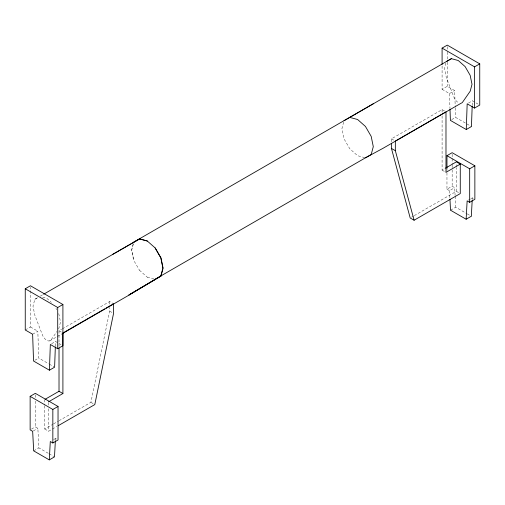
<?xml version="1.0" encoding="UTF-8"?>
<svg xmlns="http://www.w3.org/2000/svg" width="505" height="505" viewBox="0 0 505 505"><rect width="100%" height="100%" fill="white"/><g stroke="black" fill="none" stroke-linecap="round" stroke-linejoin="round"><path stroke-width="0.38" stroke-dasharray="2.52 1.89" d="M25.25 329.98L30.445 326.975L30.445 287.32M59.016 346.493L59.016 330.775L61.717 329.216M414.27 215.635L456.375 191.332L456.375 168.07M456.375 167.294L456.375 163.418M55.361 346.14L55.531 341.462L58.214 343.009M472.207 105.488L472.371 100.804L479.75 105.065M55.405 440.044L55.493 438.51L56.762 439.249M472.251 199.387L472.333 197.859L474.233 198.957M58.99 420.753L90.906 402.334L109.661 311.124L109.661 307.438M58.7 328.938L60.512 322.045L58.656 313.05M133.093 244.313L131.565 250.013L133.667 260.277L139.544 270.301M133.427 243.681L131.71 250.095L133.806 260.359M343.652 122.147L341.935 128.56L344.031 138.825L349.776 148.767L357.616 155.717L364.743 157.629M37.553 297.735L34.845 299.301L32.983 306.15L34.801 315.139L42.407 334.903A7.07 4.084 60 0 0 46.75 340.313A7.07 4.084 60 0 0 51.087 339.916L56.907 331.52M445.934 63.081L444.488 68.409L446.3 77.398L453.913 97.162A7.07 4.084 60 0 0 458.78 102.85M40.261 296.17L42.975 294.604M442.09 65.997L442.09 89.322L447.285 86.323L454.664 90.584L455.232 107.129M32.629 334.234L37.825 331.236L38.74 358.026L48.663 363.758M442.09 89.322L449.469 93.583L454.664 90.584M62.393 328.824L109.661 301.536L113.556 303.783M391.444 141.798L391.444 138.85L442.09 109.61L444.684 111.106M49.698 340.907L61.894 333.868M51.63 343.709L55.531 341.462M468.476 103.058L472.371 100.804M34.845 360.28L38.74 358.026M451.685 119.622L455.579 117.375L471.455 126.54M442.09 115.897L442.09 170.116L444.81 168.544M31.43 429.117L35.325 426.87L37.862 428.335L38.866 447.866L48.373 453.357M446.963 172.836L446.963 189.211L452.158 186.206L454.702 187.683L455.106 195.492M33.317 430.961L37.862 428.335M446.963 189.211L449.507 190.682L454.702 187.683M44.73 405.73L44.73 428.991L52.88 424.282M53.562 423.891L58.315 421.151M411.556 217.2L413.595 216.026M44.73 428.991L48.625 431.238L56.775 426.536M33.671 450.864L38.866 447.866M450.51 210.213L455.706 207.214L466.576 213.489M53.543 439.634L55.493 438.51M468.438 200.106L470.382 198.983M471.032 198.61L472.333 197.859M34.845 299.301L37.989 297.495M147.245 277.176L155.224 279.353M42.628 297.148L46.75 298.253L51.327 302.312M391.444 138.85L394.045 140.346M442.09 170.116L445.984 172.363M456.375 191.332L458.969 192.828M467.251 213.88L471.329 216.235M109.661 311.124L112.255 312.62M59.016 330.775L62.91 333.022M30.445 326.975L37.825 331.236M58.883 343.394L62.91 345.723M49.32 364.137L53.953 366.813M90.906 402.334L93.501 403.83M49.054 453.749L53.808 456.495M139.405 270.219L147.384 277.251M55.941 308.359L56.718 309.698M455.144 196.275L455.706 207.214M449.507 190.682L449.911 198.49M455.257 107.918L455.579 117.375M449.469 93.583L449.98 108.556M452.158 154.246L452.158 164.377M452.158 165.16L452.158 169.055M452.158 169.838L452.158 186.206M447.285 46.668L447.285 51.333M447.285 52.11L447.285 61.44M447.285 62.222L447.285 86.323M446.963 168.159L446.963 172.053M442.09 109.61L442.09 112.754M109.661 301.536L109.661 306.699M48.625 402.548L48.625 405.648M48.625 408.753L48.625 431.238M44.73 399.524L44.73 404.953M35.325 394.904L35.325 398.022M35.325 401.14L35.325 426.87"/><path stroke-width="0.76" d="M49.421 370.197L50.336 344.46L57.715 348.721L62.91 345.723L62.91 304.509L30.445 285.767L25.25 288.765L25.25 329.98L32.629 334.234L33.545 361.024L49.421 370.197L54.616 367.192L55.335 346.916M104.775 308.852L62.91 333.022L62.91 393.528L59.016 391.28L59.016 348.059M445.492 168.146L456.375 161.865L460.27 164.112L460.27 193.579L414.094 220.237L410.199 217.99L391.444 148.438L391.444 143.275M450.012 109.345L450.384 120.373L466.26 129.539L467.175 103.803L474.555 108.064L479.75 105.065L479.75 63.857L447.285 45.115L442.09 48.114L442.09 64.438M472.175 106.265L471.455 126.54L466.26 129.539M49.294 459.885L50.298 441.509L52.842 442.98L58.037 439.981L58.037 406.456L35.325 393.344L30.136 396.343L30.136 429.869L32.667 431.333L33.671 450.864L49.294 459.885L54.489 456.886L55.367 440.808M449.949 199.273L450.51 210.213L466.134 219.233L467.138 200.857L469.675 202.322L474.864 199.323L474.864 165.798L452.158 152.687L446.963 155.685L446.963 168.159M472.207 200.157L471.329 216.235L466.134 219.233M160.824 275.957L162.736 268.83M160.969 276.039L129.002 294.933L160.969 276.039L163.064 268.199L160.969 257.935L155.224 247.993L147.245 240.961L139.405 238.859M155.224 279.353L127.613 295.924L62.569 333.477M344.031 120.72L451.382 58.668L458.25 60.512L465.118 66.603L470.155 75.308L472.017 84.303L470.199 91.197L462.593 102.174A7.07 4.084 60 0 1 461.198 103.165L383.289 148.148L365.456 157.819M133.667 242.173L373.466 103.651M43.651 294.213L139.544 238.941L147.384 241.043M139.544 238.941L112.754 254.318M25.25 288.765L57.715 307.507L62.91 304.509M442.09 48.114L474.555 66.856L479.75 63.857M155.085 279.271L371.194 154.505L373.29 146.665L371.194 136.4L365.456 126.458L357.616 119.508L349.776 117.406M106.126 308.075L113.556 303.783L113.556 313.371L94.801 404.581L58.132 425.747M45.412 399.133L59.016 391.28M48.625 401.772L62.91 393.528M460.27 164.112L445.984 172.363L445.984 111.857L395.339 141.097L395.339 150.686L414.094 220.237M30.136 396.343L52.842 409.454L58.037 406.456M446.963 155.685L469.675 168.796L474.864 165.798M446.344 61.559L451.382 58.668M391.444 148.438L395.339 150.686M155.085 247.911L160.824 257.853L162.926 268.117M474.555 66.856L474.555 108.064M469.675 168.796L469.675 202.322M57.715 307.507L57.715 348.721M52.842 409.454L52.842 442.98"/></g></svg>
